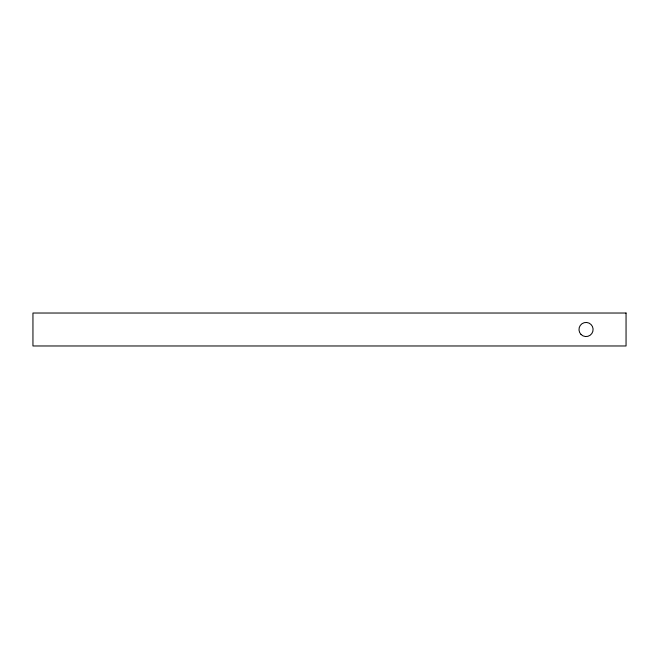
<?xml version="1.0" encoding="UTF-8"?>
<svg xmlns="http://www.w3.org/2000/svg" width="659" height="659" viewBox="0 0 659 659"><rect width="100%" height="100%" fill="white"/><g stroke="black" fill="none" stroke-linecap="round" stroke-linejoin="round"><path stroke-width="0.99" d="M626.05 313.025L32.95 313.025L32.95 345.975L626.05 345.975L626.05 313.025M581.049 334.492A7.06 7.06 0 0 0 592.861 331.329A7.06 7.06 0 0 0 584.212 322.679A7.06 7.06 0 0 0 581.049 334.492"/></g></svg>
